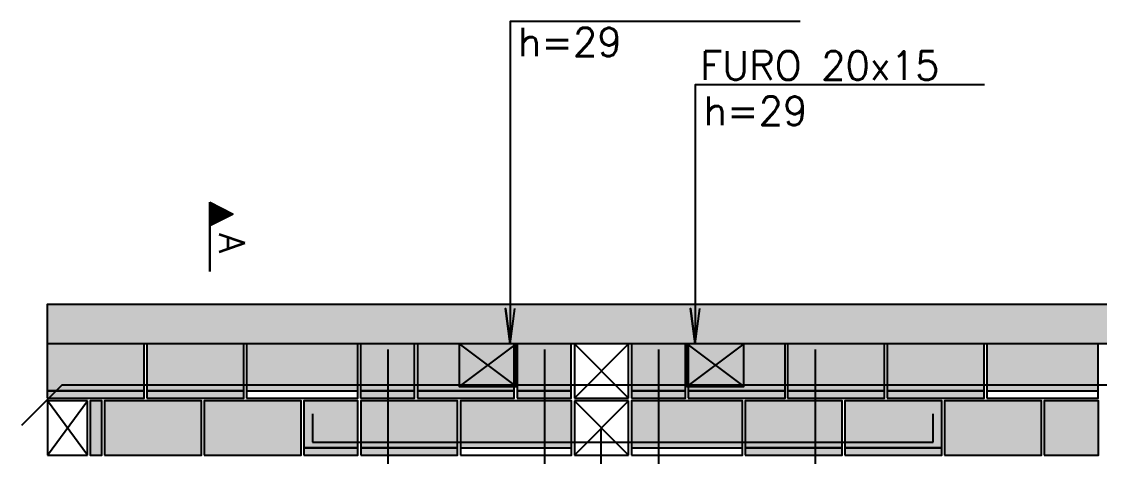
# Model space of a CAD drawing. Extents: x -1 to 122, y -1 to 61.
# Drawn here: x 54.78 to 62.35, y 32.1 to 35.16 of the extents above; entities that cross this region are included whole.
import ezdxf

# ---------------------------------------------------------------- set-up
doc = ezdxf.new("R2010")
doc.units = 0
doc.header["$MEASUREMENT"] = 0
doc.linetypes.add('ESTILO_TQS_0001', pattern=[0.45, 0.3, -0.15])
for name, color, linetype in [('PENA_01', 1, 'CONTINUOUS'), ('PENA_02', 2, 'CONTINUOUS'), ('PENA_03', 3, 'CONTINUOUS'), ('PENA_05', 5, 'CONTINUOUS'), ('PENA_09', 254, 'CONTINUOUS'), ('PENA_11', 252, 'CONTINUOUS'), ('PENA_21', 100, 'CONTINUOUS'), ('PENA_23', 50, 'CONTINUOUS'), ('PENA_25', 210, 'CONTINUOUS')]:
    doc.layers.add(name, color=color, linetype=linetype)
doc.styles.get("Standard").update_dxf_attribs({"font": 'ROMANS.SHX'})

msp = doc.modelspace()

# ---------------------------------------------------------------- linework, layer by layer
at = {"layer": 'PENA_01', "linetype": 'Continuous'}
for p, q in [((57.8542, 32.8926), (58.2542, 32.5926)), ((58.2542, 32.8926), (57.8542, 32.5926)), ((59.454, 32.8926), (59.854, 32.5926)), ((59.854, 32.8926), (59.454, 32.5926)), ((54.962, 32.5626), (55.642, 32.5626)), ((55.662, 32.5626), (56.342, 32.5626)), ((56.362, 32.5626), (57.142, 32.5626)), ((57.162, 32.5626), (57.542, 32.5626)), ((57.562, 32.5626), (58.242, 32.5626)), ((58.262, 32.5626), (58.642, 32.5626)), ((59.0642, 32.5626), (59.4442, 32.5626)), ((59.4642, 32.5626), (60.1442, 32.5626)), ((60.162, 32.5626), (60.842, 32.5626)), ((60.862, 32.5626), (61.542, 32.5626)), ((61.562, 32.5626), (62.342, 32.5626)), ((56.7642, 32.1626), (57.1442, 32.1626)), ((57.1642, 32.1626), (57.8442, 32.1626)), ((57.8642, 32.1626), (58.6442, 32.1626)), ((59.0642, 32.1626), (59.8442, 32.1626)), ((59.8642, 32.1626), (60.5442, 32.1626)), ((60.5642, 32.1626), (61.2442, 32.1626))]:
    msp.add_line(p, q, dxfattribs=at)
at = {"layer": 'PENA_01', "linetype": 'ESTILO_TQS_0001'}
msp.add_line((58.8489, 32.2973), (58.8489, 22.0036), dxfattribs=at)
at = {"layer": 'PENA_01', "linetype": 'Continuous'}
for points in [[(57.8542, 32.8926), (57.8542, 32.5926), (58.2542, 32.5926), (58.2542, 32.8926), (57.8542, 32.8926)], [(59.454, 32.8926), (59.454, 32.5926), (59.854, 32.5926), (59.854, 32.8926), (59.454, 32.8926)]]:
    msp.add_lwpolyline(points, dxfattribs=at)
at = {"layer": 'PENA_02', "linetype": 'Continuous'}
for p, q in [((59.0442, 32.8926), (58.6642, 32.8926)), ((58.6642, 32.8926), (58.6642, 32.5126)), ((59.0442, 32.5126), (59.0442, 32.8926)), ((55.2442, 32.4926), (54.9642, 32.4926)), ((54.9642, 32.4926), (54.9642, 32.1126)), ((55.2442, 32.1126), (55.2442, 32.4926)), ((58.6642, 32.5126), (59.0442, 32.5126)), ((59.0442, 32.4926), (58.6642, 32.4926)), ((58.6642, 32.4926), (58.6642, 32.1126)), ((59.0442, 32.1126), (59.0442, 32.4926)), ((54.9642, 32.1126), (55.2442, 32.1126)), ((58.6642, 32.1126), (59.0442, 32.1126))]:
    msp.add_line(p, q, dxfattribs=at)
for points in [[(54.9642, 32.8926), (54.9642, 33.1726), (66.1442, 33.1726), (66.1442, 32.8926), (54.9642, 32.8926)], [(54.962, 32.5126), (55.642, 32.5126), (55.642, 32.8926), (54.962, 32.8926), (54.962, 32.5126)], [(55.662, 32.5126), (56.342, 32.5126), (56.342, 32.8926), (55.662, 32.8926), (55.662, 32.5126)], [(56.362, 32.5126), (57.142, 32.5126), (57.142, 32.8926), (56.362, 32.8926), (56.362, 32.5126)], [(57.162, 32.5126), (57.542, 32.5126), (57.542, 32.8926), (57.162, 32.8926), (57.162, 32.5126)], [(57.562, 32.5126), (58.242, 32.5126), (58.242, 32.8926), (57.562, 32.8926), (57.562, 32.5126)], [(58.262, 32.5126), (58.642, 32.5126), (58.642, 32.8926), (58.262, 32.8926), (58.262, 32.5126)], [(59.0642, 32.5126), (59.4442, 32.5126), (59.4442, 32.8926), (59.0642, 32.8926), (59.0642, 32.5126)], [(59.4642, 32.5126), (60.1442, 32.5126), (60.1442, 32.8926), (59.4642, 32.8926), (59.4642, 32.5126)], [(60.162, 32.5126), (60.842, 32.5126), (60.842, 32.8926), (60.162, 32.8926), (60.162, 32.5126)], [(60.862, 32.5126), (61.542, 32.5126), (61.542, 32.8926), (60.862, 32.8926), (60.862, 32.5126)], [(61.562, 32.5126), (62.342, 32.5126), (62.342, 32.8926), (61.562, 32.8926), (61.562, 32.5126)], [(55.2642, 32.1126), (55.3442, 32.1126), (55.3442, 32.4926), (55.2642, 32.4926), (55.2642, 32.1126)], [(55.3642, 32.1126), (56.0442, 32.1126), (56.0442, 32.4926), (55.3642, 32.4926), (55.3642, 32.1126)], [(56.0642, 32.1126), (56.7442, 32.1126), (56.7442, 32.4926), (56.0642, 32.4926), (56.0642, 32.1126)], [(56.7642, 32.1126), (57.1442, 32.1126), (57.1442, 32.4926), (56.7642, 32.4926), (56.7642, 32.1126)], [(57.1642, 32.1126), (57.8442, 32.1126), (57.8442, 32.4926), (57.1642, 32.4926), (57.1642, 32.1126)], [(57.8642, 32.1126), (58.6442, 32.1126), (58.6442, 32.4926), (57.8642, 32.4926), (57.8642, 32.1126)], [(59.0642, 32.1126), (59.8442, 32.1126), (59.8442, 32.4926), (59.0642, 32.4926), (59.0642, 32.1126)], [(59.8642, 32.1126), (60.5442, 32.1126), (60.5442, 32.4926), (59.8642, 32.4926), (59.8642, 32.1126)], [(60.5642, 32.1126), (61.2442, 32.1126), (61.2442, 32.4926), (60.5642, 32.4926), (60.5642, 32.1126)], [(61.2642, 32.1126), (61.9442, 32.1126), (61.9442, 32.4926), (61.2642, 32.4926), (61.2642, 32.1126)], [(61.9642, 32.1126), (62.3442, 32.1126), (62.3442, 32.4926), (61.9642, 32.4926), (61.9642, 32.1126)]]:
    msp.add_lwpolyline(points, dxfattribs=at)
at = {"layer": 'PENA_03', "linetype": 'Continuous'}
for p, q in [((56.1026, 33.4), (56.1026, 33.8864)), ((56.1026, 33.8864), (56.2685, 33.8034)), ((56.1033, 33.8853), (56.1033, 33.7216)), ((56.1033, 33.8853), (56.267, 33.8034)), ((56.1154, 33.88), (56.1154, 33.7268)), ((56.1281, 33.8736), (56.1281, 33.7332)), ((56.1409, 33.8673), (56.1409, 33.7396)), ((56.1537, 33.8609), (56.1537, 33.746)), ((56.1664, 33.8545), (56.1664, 33.7524)), ((56.1792, 33.8481), (56.1792, 33.7588)), ((56.192, 33.8417), (56.192, 33.7651)), ((56.267, 33.8034), (56.1033, 33.7216)), ((56.2685, 33.8034), (56.1033, 33.7208)), ((56.2047, 33.8353), (56.2047, 33.7715)), ((56.2175, 33.829), (56.2175, 33.7779)), ((56.2303, 33.8226), (56.2303, 33.7843)), ((56.243, 33.8162), (56.243, 33.7907)), ((56.2558, 33.8098), (56.2558, 33.797)), ((56.1033, 33.7208), (56.1033, 33.4)), ((58.6642, 32.5126), (59.0442, 32.8926)), ((59.0442, 32.5126), (58.6642, 32.8926)), ((54.9642, 32.1126), (55.2442, 32.4926)), ((55.2442, 32.1126), (54.9642, 32.4926)), ((58.6642, 32.1126), (59.0442, 32.4926)), ((59.0442, 32.1126), (58.6642, 32.4926))]:
    msp.add_line(p, q, dxfattribs=at)
for points in [[(60.2505, 35.1552), (58.2132, 35.1552), (58.2132, 32.8926), (58.1806, 33.1405), (58.2132, 32.8926), (58.2458, 33.1405)], [(61.5456, 34.7103), (59.5132, 34.7103), (59.5132, 32.8926), (59.4806, 33.1405), (59.5132, 32.8926), (59.5458, 33.1405)]]:
    msp.add_lwpolyline(points, dxfattribs=at)
at = {"layer": 'PENA_05', "linetype": 'Continuous'}
for p, q in [((55.0642, 32.6026), (54.7813, 32.3198)), ((66.0442, 32.6026), (55.0642, 32.6026)), ((56.8242, 32.4026), (56.8242, 32.2026)), ((61.1842, 32.2026), (61.1842, 32.4026)), ((56.8242, 32.2026), (61.1842, 32.2026))]:
    msp.add_line(p, q, dxfattribs=at)
for points in [[(57.3542, 32.8526), (57.3542, 27.2926)], [(58.4542, 32.8526), (58.4542, 27.2926)], [(59.2542, 32.8526), (59.2542, 27.2926)], [(60.3542, 32.8526), (60.3542, 27.2926)]]:
    msp.add_lwpolyline(points, dxfattribs=at)
at = {"layer": 'PENA_09', "linetype": 'Continuous'}
for points in [[(54.962, 32.5626), (55.642, 32.5626), (55.642, 32.8926), (54.962, 32.8926), (54.962, 32.5626)], [(55.662, 32.5626), (56.342, 32.5626), (56.342, 32.8926), (55.662, 32.8926), (55.662, 32.5626)], [(56.362, 32.5626), (57.142, 32.5626), (57.142, 32.8926), (56.362, 32.8926), (56.362, 32.5626)], [(57.162, 32.5626), (57.542, 32.5626), (57.542, 32.8926), (57.162, 32.8926), (57.162, 32.5626)], [(57.562, 32.5626), (58.242, 32.5626), (58.242, 32.8926), (57.562, 32.8926), (57.562, 32.5626)], [(58.262, 32.5626), (58.642, 32.5626), (58.642, 32.8926), (58.262, 32.8926), (58.262, 32.5626)], [(59.0642, 32.5626), (59.4442, 32.5626), (59.4442, 32.8926), (59.0642, 32.8926), (59.0642, 32.5626)], [(59.4642, 32.5626), (60.1442, 32.5626), (60.1442, 32.8926), (59.4642, 32.8926), (59.4642, 32.5626)], [(60.162, 32.5626), (60.842, 32.5626), (60.842, 32.8926), (60.162, 32.8926), (60.162, 32.5626)], [(60.862, 32.5626), (61.542, 32.5626), (61.542, 32.8926), (60.862, 32.8926), (60.862, 32.5626)], [(61.562, 32.5626), (62.342, 32.5626), (62.342, 32.8926), (61.562, 32.8926), (61.562, 32.5626)], [(56.7642, 32.1626), (57.1442, 32.1626), (57.1442, 32.4926), (56.7642, 32.4926), (56.7642, 32.1626)], [(57.1642, 32.1626), (57.8442, 32.1626), (57.8442, 32.4926), (57.1642, 32.4926), (57.1642, 32.1626)], [(57.8642, 32.1626), (58.6442, 32.1626), (58.6442, 32.4926), (57.8642, 32.4926), (57.8642, 32.1626)], [(59.0642, 32.1626), (59.8442, 32.1626), (59.8442, 32.4926), (59.0642, 32.4926), (59.0642, 32.1626)], [(59.8642, 32.1626), (60.5442, 32.1626), (60.5442, 32.4926), (59.8642, 32.4926), (59.8642, 32.1626)], [(60.5642, 32.1626), (61.2442, 32.1626), (61.2442, 32.4926), (60.5642, 32.4926), (60.5642, 32.1626)]]:
    msp.add_lwpolyline(points, dxfattribs=at)
for points in [[(54.962, 32.5626), (55.642, 32.5626), (55.642, 32.8926)], [(54.962, 32.5626), (55.642, 32.8926), (54.962, 32.8926)], [(54.962, 32.5626), (54.962, 32.8926), (54.962, 32.5626)], [(55.662, 32.5626), (56.342, 32.5626), (56.342, 32.8926)], [(55.662, 32.5626), (56.342, 32.8926), (55.662, 32.8926)], [(55.662, 32.5626), (55.662, 32.8926), (55.662, 32.5626)], [(56.362, 32.5626), (57.142, 32.5626), (57.142, 32.8926)], [(56.362, 32.5626), (57.142, 32.8926), (56.362, 32.8926)], [(56.362, 32.5626), (56.362, 32.8926), (56.362, 32.5626)], [(57.162, 32.5626), (57.542, 32.5626), (57.542, 32.8926)], [(57.162, 32.5626), (57.542, 32.8926), (57.162, 32.8926)], [(57.162, 32.5626), (57.162, 32.8926), (57.162, 32.5626)], [(57.562, 32.5626), (58.242, 32.5626), (58.242, 32.8926)], [(57.562, 32.5626), (58.242, 32.8926), (57.562, 32.8926)], [(57.562, 32.5626), (57.562, 32.8926), (57.562, 32.5626)], [(58.262, 32.5626), (58.642, 32.5626), (58.642, 32.8926)], [(58.262, 32.5626), (58.642, 32.8926), (58.262, 32.8926)], [(58.262, 32.5626), (58.262, 32.8926), (58.262, 32.5626)], [(59.0642, 32.5626), (59.4442, 32.5626), (59.4442, 32.8926)], [(59.0642, 32.5626), (59.4442, 32.8926), (59.0642, 32.8926)], [(59.0642, 32.5626), (59.0642, 32.8926), (59.0642, 32.5626)], [(59.4642, 32.5626), (60.1442, 32.5626), (60.1442, 32.8926)], [(59.4642, 32.5626), (60.1442, 32.8926), (59.4642, 32.8926)], [(59.4642, 32.5626), (59.4642, 32.8926), (59.4642, 32.5626)], [(60.162, 32.5626), (60.842, 32.5626), (60.842, 32.8926)], [(60.162, 32.5626), (60.842, 32.8926), (60.162, 32.8926)], [(60.162, 32.5626), (60.162, 32.8926), (60.162, 32.5626)], [(60.862, 32.5626), (61.542, 32.5626), (61.542, 32.8926)], [(60.862, 32.5626), (61.542, 32.8926), (60.862, 32.8926)], [(60.862, 32.5626), (60.862, 32.8926), (60.862, 32.5626)], [(61.562, 32.5626), (62.342, 32.5626), (62.342, 32.8926)], [(61.562, 32.5626), (62.342, 32.8926), (61.562, 32.8926)], [(61.562, 32.5626), (61.562, 32.8926), (61.562, 32.5626)], [(56.7642, 32.1626), (57.1442, 32.1626), (57.1442, 32.4926)], [(56.7642, 32.1626), (57.1442, 32.4926), (56.7642, 32.4926)], [(56.7642, 32.1626), (56.7642, 32.4926), (56.7642, 32.1626)], [(57.1642, 32.1626), (57.8442, 32.1626), (57.8442, 32.4926)], [(57.1642, 32.1626), (57.8442, 32.4926), (57.1642, 32.4926)], [(57.1642, 32.1626), (57.1642, 32.4926), (57.1642, 32.1626)], [(57.8642, 32.1626), (58.6442, 32.1626), (58.6442, 32.4926)], [(57.8642, 32.1626), (58.6442, 32.4926), (57.8642, 32.4926)], [(57.8642, 32.1626), (57.8642, 32.4926), (57.8642, 32.1626)], [(59.0642, 32.1626), (59.8442, 32.1626), (59.8442, 32.4926)], [(59.0642, 32.1626), (59.8442, 32.4926), (59.0642, 32.4926)], [(59.0642, 32.1626), (59.0642, 32.4926), (59.0642, 32.1626)], [(59.8642, 32.1626), (60.5442, 32.1626), (60.5442, 32.4926)], [(59.8642, 32.1626), (60.5442, 32.4926), (59.8642, 32.4926)], [(59.8642, 32.1626), (59.8642, 32.4926), (59.8642, 32.1626)], [(60.5642, 32.1626), (61.2442, 32.1626), (61.2442, 32.4926)], [(60.5642, 32.1626), (61.2442, 32.4926), (60.5642, 32.4926)], [(60.5642, 32.1626), (60.5642, 32.4926), (60.5642, 32.1626)]]:
    msp.add_solid(points, dxfattribs=at)
at = {"layer": 'PENA_11', "linetype": 'Continuous'}
for points in [[(54.9642, 32.8926), (54.9642, 33.1726), (66.1442, 33.1726)], [(54.9642, 32.8926), (66.1442, 33.1726), (66.1442, 32.8926)], [(54.9642, 32.8926), (66.1442, 32.8926), (54.9642, 32.8926)]]:
    msp.add_solid(points, dxfattribs=at)
at = {"layer": 'PENA_21', "linetype": 'Continuous'}
for points in [[(54.962, 32.5126), (55.642, 32.5126), (55.642, 32.5626), (54.962, 32.5626), (54.962, 32.5126)], [(55.662, 32.5126), (56.342, 32.5126), (56.342, 32.5626), (55.662, 32.5626), (55.662, 32.5126)], [(57.562, 32.5126), (58.242, 32.5126), (58.242, 32.5626), (57.562, 32.5626), (57.562, 32.5126)], [(59.4642, 32.5126), (60.1442, 32.5126), (60.1442, 32.5626), (59.4642, 32.5626), (59.4642, 32.5126)], [(60.162, 32.5126), (60.842, 32.5126), (60.842, 32.5626), (60.162, 32.5626), (60.162, 32.5126)], [(60.862, 32.5126), (61.542, 32.5126), (61.542, 32.5626), (60.862, 32.5626), (60.862, 32.5126)], [(55.3642, 32.1126), (56.0442, 32.1126), (56.0442, 32.4926), (55.3642, 32.4926), (55.3642, 32.1126)], [(56.0642, 32.1126), (56.7442, 32.1126), (56.7442, 32.4926), (56.0642, 32.4926), (56.0642, 32.1126)], [(61.2642, 32.1126), (61.9442, 32.1126), (61.9442, 32.4926), (61.2642, 32.4926), (61.2642, 32.1126)], [(57.1642, 32.1126), (57.8442, 32.1126), (57.8442, 32.1626), (57.1642, 32.1626), (57.1642, 32.1126)], [(59.8642, 32.1126), (60.5442, 32.1126), (60.5442, 32.1626), (59.8642, 32.1626), (59.8642, 32.1126)], [(60.5642, 32.1126), (61.2442, 32.1126), (61.2442, 32.1626), (60.5642, 32.1626), (60.5642, 32.1126)]]:
    msp.add_lwpolyline(points, dxfattribs=at)
for points in [[(54.962, 32.5126), (55.642, 32.5126), (55.642, 32.5626)], [(54.962, 32.5126), (55.642, 32.5626), (54.962, 32.5626)], [(54.962, 32.5126), (54.962, 32.5626), (54.962, 32.5126)], [(55.662, 32.5126), (56.342, 32.5126), (56.342, 32.5626)], [(55.662, 32.5126), (56.342, 32.5626), (55.662, 32.5626)], [(55.662, 32.5126), (55.662, 32.5626), (55.662, 32.5126)], [(57.562, 32.5126), (58.242, 32.5126), (58.242, 32.5626)], [(57.562, 32.5126), (58.242, 32.5626), (57.562, 32.5626)], [(57.562, 32.5126), (57.562, 32.5626), (57.562, 32.5126)], [(59.4642, 32.5126), (60.1442, 32.5126), (60.1442, 32.5626)], [(59.4642, 32.5126), (60.1442, 32.5626), (59.4642, 32.5626)], [(59.4642, 32.5126), (59.4642, 32.5626), (59.4642, 32.5126)], [(60.162, 32.5126), (60.842, 32.5126), (60.842, 32.5626)], [(60.162, 32.5126), (60.842, 32.5626), (60.162, 32.5626)], [(60.162, 32.5126), (60.162, 32.5626), (60.162, 32.5126)], [(60.862, 32.5126), (61.542, 32.5126), (61.542, 32.5626)], [(60.862, 32.5126), (61.542, 32.5626), (60.862, 32.5626)], [(60.862, 32.5126), (60.862, 32.5626), (60.862, 32.5126)], [(55.3642, 32.1126), (56.0442, 32.1126), (56.0442, 32.4926)], [(55.3642, 32.1126), (56.0442, 32.4926), (55.3642, 32.4926)], [(55.3642, 32.1126), (55.3642, 32.4926), (55.3642, 32.1126)], [(56.0642, 32.1126), (56.7442, 32.1126), (56.7442, 32.4926)], [(56.0642, 32.1126), (56.7442, 32.4926), (56.0642, 32.4926)], [(56.0642, 32.1126), (56.0642, 32.4926), (56.0642, 32.1126)], [(61.2642, 32.1126), (61.9442, 32.1126), (61.9442, 32.4926)], [(61.2642, 32.1126), (61.9442, 32.4926), (61.2642, 32.4926)], [(61.2642, 32.1126), (61.2642, 32.4926), (61.2642, 32.1126)], [(57.1642, 32.1126), (57.8442, 32.1126), (57.8442, 32.1626)], [(57.1642, 32.1126), (57.8442, 32.1626), (57.1642, 32.1626)], [(57.1642, 32.1126), (57.1642, 32.1626), (57.1642, 32.1126)], [(59.8642, 32.1126), (60.5442, 32.1126), (60.5442, 32.1626)], [(59.8642, 32.1126), (60.5442, 32.1626), (59.8642, 32.1626)], [(59.8642, 32.1126), (59.8642, 32.1626), (59.8642, 32.1126)], [(60.5642, 32.1126), (61.2442, 32.1126), (61.2442, 32.1626)], [(60.5642, 32.1126), (61.2442, 32.1626), (60.5642, 32.1626)], [(60.5642, 32.1126), (60.5642, 32.1626), (60.5642, 32.1126)]]:
    msp.add_solid(points, dxfattribs=at)
at = {"layer": 'PENA_23', "linetype": 'Continuous'}
for points in [[(57.162, 32.5126), (57.542, 32.5126), (57.542, 32.5626), (57.162, 32.5626), (57.162, 32.5126)], [(58.262, 32.5126), (58.642, 32.5126), (58.642, 32.5626), (58.262, 32.5626), (58.262, 32.5126)], [(59.0642, 32.5126), (59.4442, 32.5126), (59.4442, 32.5626), (59.0642, 32.5626), (59.0642, 32.5126)], [(61.9642, 32.1126), (62.3442, 32.1126), (62.3442, 32.4926), (61.9642, 32.4926), (61.9642, 32.1126)], [(56.7642, 32.1126), (57.1442, 32.1126), (57.1442, 32.1626), (56.7642, 32.1626), (56.7642, 32.1126)]]:
    msp.add_lwpolyline(points, dxfattribs=at)
for points in [[(57.162, 32.5126), (57.542, 32.5126), (57.542, 32.5626)], [(57.162, 32.5126), (57.542, 32.5626), (57.162, 32.5626)], [(57.162, 32.5126), (57.162, 32.5626), (57.162, 32.5126)], [(58.262, 32.5126), (58.642, 32.5126), (58.642, 32.5626)], [(58.262, 32.5126), (58.642, 32.5626), (58.262, 32.5626)], [(58.262, 32.5126), (58.262, 32.5626), (58.262, 32.5126)], [(59.0642, 32.5126), (59.4442, 32.5126), (59.4442, 32.5626)], [(59.0642, 32.5126), (59.4442, 32.5626), (59.0642, 32.5626)], [(59.0642, 32.5126), (59.0642, 32.5626), (59.0642, 32.5126)], [(61.9642, 32.1126), (62.3442, 32.1126), (62.3442, 32.4926)], [(61.9642, 32.1126), (62.3442, 32.4926), (61.9642, 32.4926)], [(61.9642, 32.1126), (61.9642, 32.4926), (61.9642, 32.1126)], [(56.7642, 32.1126), (57.1442, 32.1126), (57.1442, 32.1626)], [(56.7642, 32.1126), (57.1442, 32.1626), (56.7642, 32.1626)], [(56.7642, 32.1126), (56.7642, 32.1626), (56.7642, 32.1126)]]:
    msp.add_solid(points, dxfattribs=at)
at = {"layer": 'PENA_25', "linetype": 'Continuous'}
msp.add_lwpolyline([(55.3442, 32.4926), (55.2642, 32.4926), (55.2642, 32.1126), (55.3442, 32.1126), (55.3442, 32.4926)], dxfattribs=at)
for points in [[(55.3442, 32.4926), (55.2642, 32.4926), (55.2642, 32.1126)], [(55.3442, 32.4926), (55.2642, 32.1126), (55.3442, 32.1126)], [(55.3442, 32.4926), (55.3442, 32.1126), (55.3442, 32.4926)]]:
    msp.add_solid(points, dxfattribs=at)

# ---------------------------------------------------------------- texts
at = {"layer": 'PENA_03', "linetype": 'Continuous'}
for s, p in [('h=29', (58.2684, 34.9114)), ('FURO 20x15', (59.5487, 34.7468)), ('h=29', (59.5726, 34.4283))]:
    msp.add_text(s, height=0.2, dxfattribs=at).set_placement(p)
msp.add_text('A', height=0.18, rotation=270, dxfattribs=at).set_placement((56.1696, 33.668))

doc.saveas('drawing.dxf')
